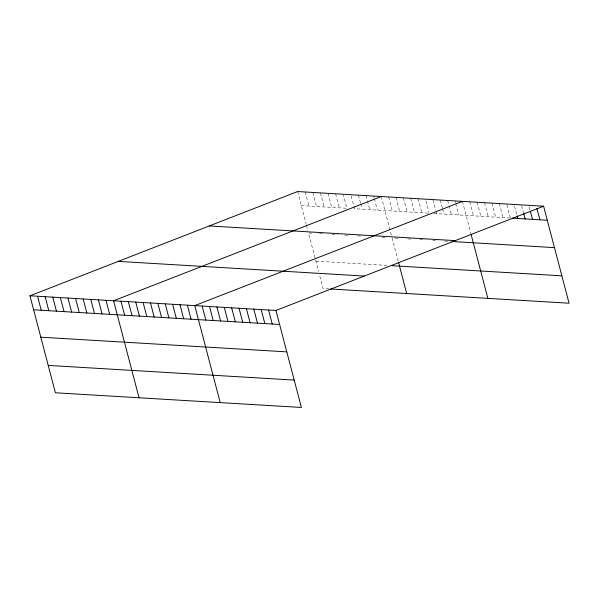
<?xml version="1.0" encoding="UTF-8"?>
<svg xmlns="http://www.w3.org/2000/svg" width="599" height="599" viewBox="0 0 599 599"><rect width="100%" height="100%" fill="white"/><g stroke="black" fill="none" stroke-linecap="round" stroke-linejoin="round"><path stroke-width="0.45" stroke-dasharray="3 2.25" d="M301.29 205.562L346.911 208.287L343.459 195.139M428.285 213.139L354.518 208.744L350.834 194.712M433.818 213.469L509.464 217.984M311.854 233.146L308.478 232.944L318.571 271.429M319.462 233.603L323.685 233.857M332.131 234.359L338.046 234.711M344.799 235.115L349.868 235.414M357.476 235.871L361.699 236.126M381.975 237.331L387.044 237.638M394.876 238.103L399.488 238.38M407.792 238.874L411.483 239.091M419.787 239.585L425.32 239.922M432.703 240.356L438.236 240.686M444.69 241.075L450.223 241.404M315.875 261.157L387.688 265.447M328.971 288.89L323.063 288.538L319.469 274.851M529.306 207.089L530.22 210.593M521.692 205.771L523.533 212.787M514.541 206.206L516.84 214.974M506.934 204.888L510.385 218.043M499.326 203.578L503.003 217.602M491.944 203.136L495.628 217.16M484.561 202.694L488.245 216.718M477.186 202.252L480.862 216.276M469.803 201.811L473.487 215.842M462.428 201.376L470.821 233.37M455.045 200.935L455.51 202.687M455.734 203.563L458.722 214.959M447.663 200.493L448.816 204.873M449.048 205.749L451.346 214.517M440.287 200.051L442.354 207.943M442.586 208.819L443.964 214.075M432.905 199.609L435.668 210.129M435.9 211.005L436.589 213.641M425.986 200.927L428.974 212.323M418.147 198.733L421.823 212.757M410.764 198.291L414.448 212.316M403.389 197.85L407.065 211.874M396.006 197.408L399.69 211.44M388.631 196.974L392.308 210.998M381.249 196.532L391.664 236.223M392.113 237.938L398.17 261.022M373.649 196.075L374.105 197.827M374.338 198.703L377.325 210.099M366.041 195.626L369.725 209.65M358.442 195.169L360.508 203.061M360.74 203.937L362.118 209.193M335.627 193.806L339.311 207.831M328.027 193.357L331.704 207.381M320.42 192.9L324.104 206.925M312.82 192.444L316.497 206.475M305.213 191.994L308.897 206.019M297.613 191.538L306.231 224.393M306.456 225.246L307.804 230.383"/><path stroke-width="0.9" d="M29.95 295.786L275.937 310.462L301.387 407.462L55.4 392.787L29.95 295.786L297.613 191.538L543.6 206.213L569.05 303.214L330.663 288.995M381.249 196.532L113.585 300.773L139.035 397.773M462.428 201.376L194.765 305.617L220.207 402.618M275.937 310.462L543.6 206.213M512.227 218.148L547.284 220.245M209.283 225.943L455.27 240.618M452.073 241.517L554.464 247.627M391.911 265.694L561.869 275.832M118.28 261.381L364.267 276.057M33.626 309.81L279.621 324.486M40.814 337.192L286.801 351.868M48.212 365.405L294.206 380.08M536.914 208.407L539.901 219.803M530.452 211.469L532.526 219.361M523.766 213.663L525.143 218.92M517.072 215.85L517.761 218.478M471.046 234.224L487.871 298.377M398.62 262.729L406.699 293.532M268.562 310.02L272.238 324.044M261.179 309.578L264.863 323.602M253.804 309.136L257.48 323.161M246.421 308.695L250.097 322.726M239.038 308.26L242.722 322.284M231.663 307.819L235.34 321.843M224.281 307.377L227.964 321.401M216.905 306.935L220.582 320.959M209.523 306.493L213.199 320.525M202.14 306.059L205.824 320.083M187.382 305.176L191.066 319.2M180.007 304.734L183.683 318.758M172.624 304.292L176.301 318.324M165.242 303.858L168.925 317.882M157.866 303.416L161.543 317.44M150.484 302.974L154.168 316.998M143.109 302.532L146.785 316.557M135.726 302.091L139.402 316.122M128.343 301.656L132.027 315.68M120.968 301.215L124.644 315.239M105.986 300.316L109.662 314.348M98.378 299.867L102.062 313.891M90.778 299.41L94.455 313.434M83.171 298.961L86.855 312.985M75.571 298.504L79.248 312.528M67.964 298.047L71.648 312.079M60.364 297.598L64.041 311.622M52.757 297.141L56.441 311.166M45.157 296.692L48.833 310.716M37.55 296.235L41.234 310.26"/></g></svg>
